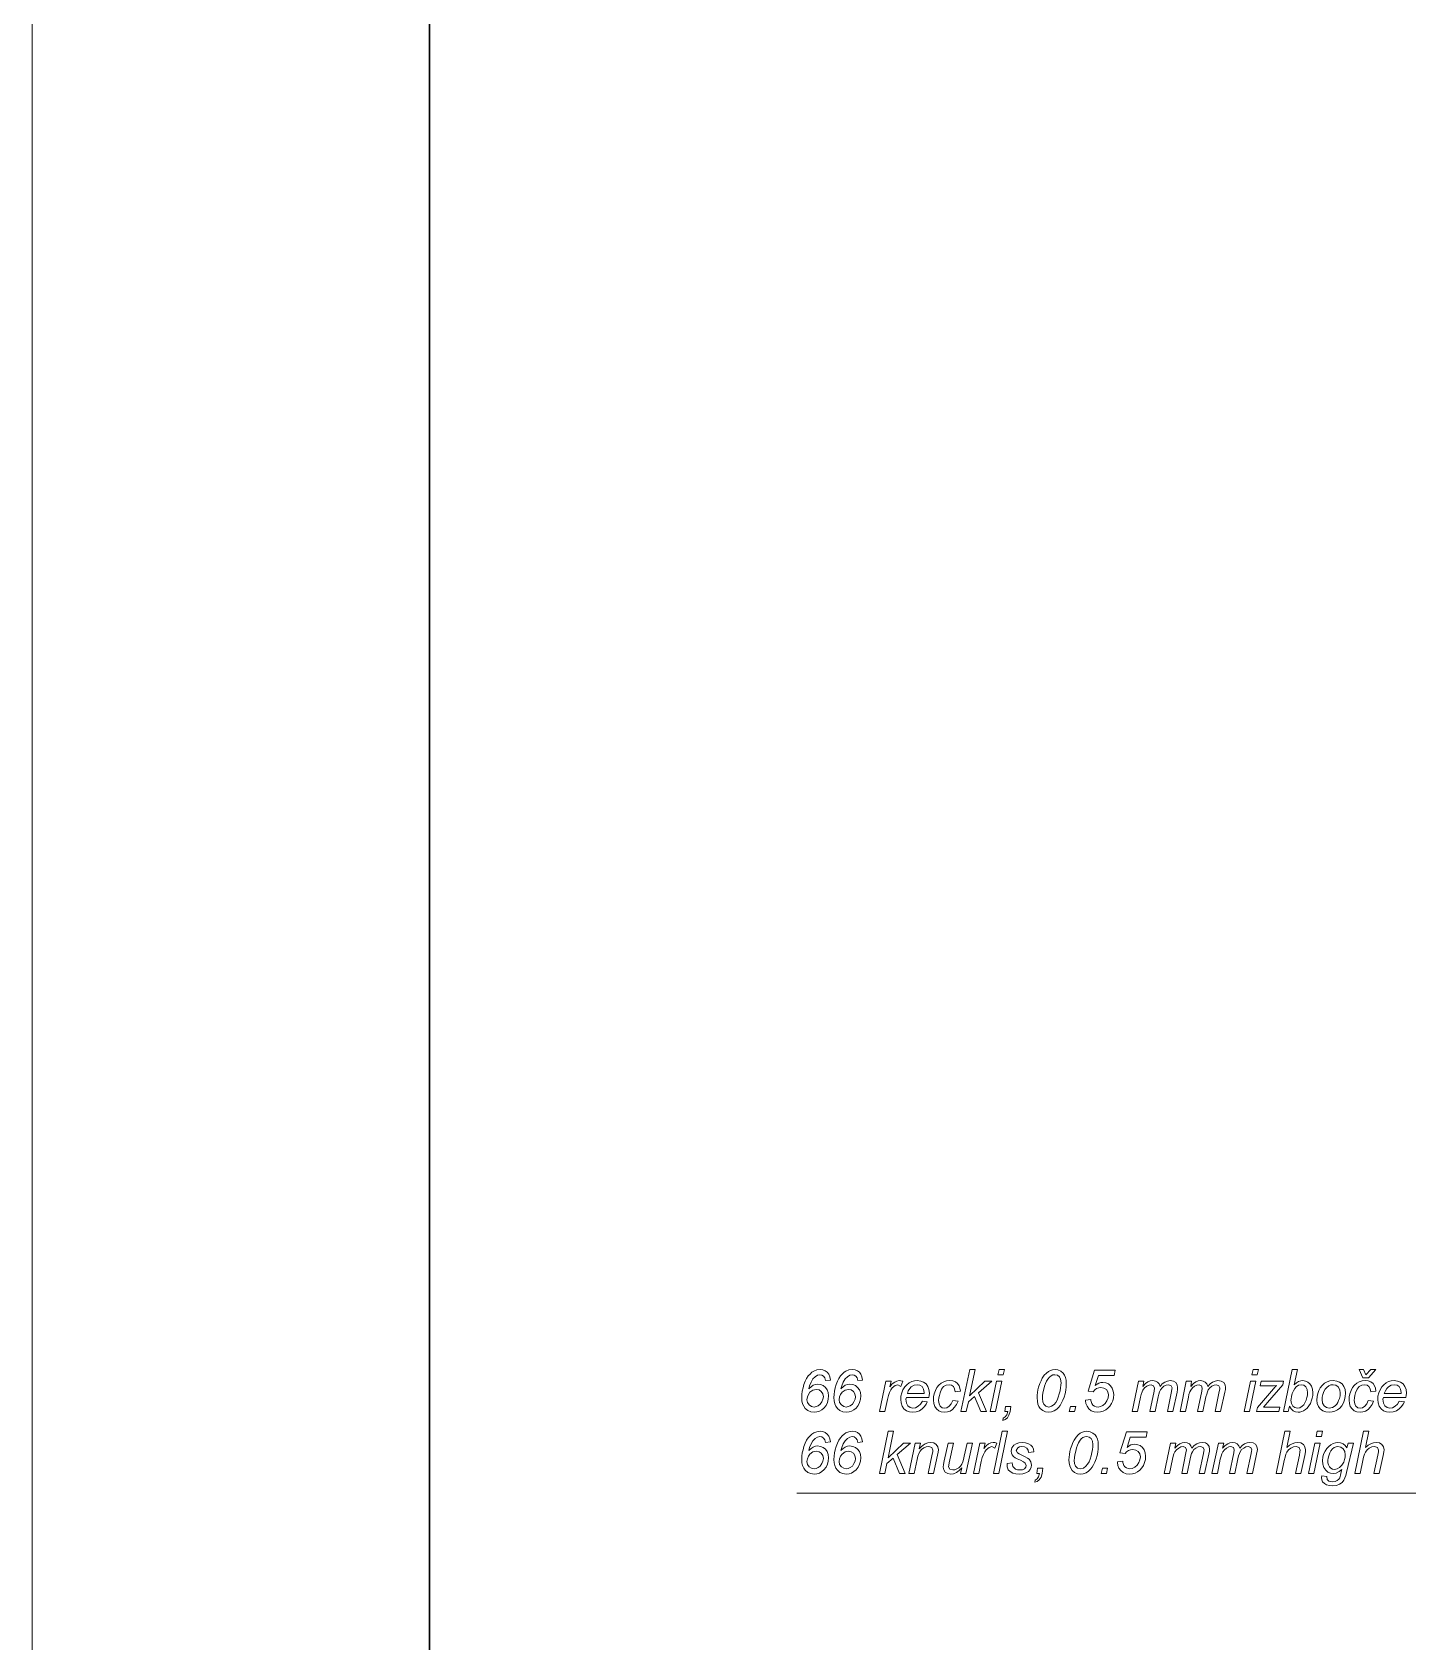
# Model space of a CAD drawing. Extents: x 0 to 420, y 0 to 594.
# Drawn here: x 0 to 98, y 87.9 to 202.5 of the extents above; entities that cross this region are included whole.
import ezdxf

# ---------------------------------------------------------------- set-up
doc = ezdxf.new("R2010")
doc.units = 0

msp = doc.modelspace()

# ---------------------------------------------------------------- linework, layer by layer
at = {"lineweight": 13}
msp.add_line((0, 594), (0, 0), dxfattribs=at)
at = {"color": 3, "lineweight": 30}
msp.add_line((28.29, 586.93), (28.29, 7.07), dxfattribs=at)
at = {"lineweight": 13}
msp.add_lwpolyline([(120.25, 113.39), (109.26, 98.49), (54.47, 98.49)], dxfattribs=at)
for points in [[(55.31, 105.92), (55.47, 106.06), (55.62, 106.17), (55.78, 106.23), (55.93, 106.25), (56.15, 106.22), (56.34, 106.15), (56.5, 106.02), (56.63, 105.85), (56.7, 105.65), (56.72, 105.41), (56.7, 105.17), (56.64, 104.95), (56.54, 104.74), (56.39, 104.55), (56.24, 104.42), (56.07, 104.32), (55.89, 104.27), (55.69, 104.25), (55.45, 104.28), (55.24, 104.37), (55.06, 104.52), (54.95, 104.67), (54.87, 104.85), (54.82, 105.06), (54.81, 105.29), (54.82, 105.52), (54.85, 105.75), (54.9, 105.98), (54.97, 106.22), (55.06, 106.45), (55.16, 106.65), (55.27, 106.83), (55.4, 106.97), (55.53, 107.09), (55.66, 107.18), (55.88, 107.26), (56.12, 107.29), (56.32, 107.27), (56.48, 107.2), (56.63, 107.1), (56.74, 106.95), (56.81, 106.76), (56.85, 106.54), (56.51, 106.5), (56.46, 106.69), (56.37, 106.82), (56.25, 106.89), (56.1, 106.91), (55.93, 106.88), (55.77, 106.78), (55.61, 106.62), (55.48, 106.39), (55.37, 106.14)], [(57.6, 105.92), (57.76, 106.06), (57.91, 106.17), (58.07, 106.23), (58.22, 106.25), (58.44, 106.22), (58.63, 106.15), (58.79, 106.02), (58.92, 105.85), (58.99, 105.65), (59.02, 105.41), (59, 105.17), (58.93, 104.95), (58.83, 104.74), (58.68, 104.55), (58.53, 104.42), (58.36, 104.32), (58.18, 104.27), (57.98, 104.25), (57.74, 104.28), (57.53, 104.37), (57.35, 104.52), (57.24, 104.67), (57.16, 104.85), (57.12, 105.06), (57.1, 105.29), (57.11, 105.52), (57.14, 105.75), (57.19, 105.98), (57.26, 106.22), (57.35, 106.45), (57.45, 106.65), (57.57, 106.83), (57.69, 106.97), (57.82, 107.09), (57.95, 107.18), (58.17, 107.26), (58.41, 107.29), (58.61, 107.27), (58.78, 107.2), (58.92, 107.1), (59.03, 106.95), (59.1, 106.76), (59.14, 106.54), (58.8, 106.5), (58.75, 106.69), (58.66, 106.82), (58.54, 106.89), (58.39, 106.91), (58.23, 106.88), (58.06, 106.78), (57.9, 106.62), (57.77, 106.39), (57.67, 106.14)], [(66.15, 104.29), (66.77, 107.29), (67.15, 107.29), (66.76, 105.41), (67.86, 106.46), (68.36, 106.46), (67.41, 105.64), (67.97, 104.29), (67.56, 104.29), (67.11, 105.38), (66.68, 105), (66.53, 104.29)], [(68.78, 106.91), (68.86, 107.29), (69.24, 107.29), (69.16, 106.91)], [(71.57, 105.28), (71.58, 105.47), (71.6, 105.66), (71.63, 105.85), (71.68, 106.04), (71.76, 106.29), (71.85, 106.49), (71.94, 106.67), (72.08, 106.88), (72.23, 107.03), (72.38, 107.15), (72.52, 107.23), (72.68, 107.27), (72.85, 107.29), (73.06, 107.26), (73.26, 107.18), (73.42, 107.04), (73.52, 106.89), (73.6, 106.73), (73.64, 106.53), (73.65, 106.3), (73.64, 106.06), (73.61, 105.81), (73.56, 105.57), (73.49, 105.32), (73.41, 105.11), (73.32, 104.91), (73.21, 104.74), (73.1, 104.59), (72.97, 104.47), (72.79, 104.34), (72.59, 104.27), (72.38, 104.25), (72.16, 104.28), (71.97, 104.37), (71.8, 104.51), (71.7, 104.66), (71.63, 104.83), (71.59, 105.04)], [(71.95, 105.22), (71.97, 104.99), (72.04, 104.82), (72.19, 104.67), (72.4, 104.62), (72.6, 104.67), (72.78, 104.8), (72.9, 104.95), (73, 105.12), (73.08, 105.32), (73.15, 105.55), (73.21, 105.78), (73.25, 105.99), (73.27, 106.18), (73.28, 106.35), (73.25, 106.61), (73.16, 106.78), (73.02, 106.88), (72.84, 106.91), (72.7, 106.9), (72.57, 106.84), (72.45, 106.75), (72.33, 106.6), (72.25, 106.47), (72.18, 106.3), (72.11, 106.11), (72.05, 105.88), (71.99, 105.63), (71.96, 105.41)], [(75.03, 105.12), (75.41, 105.16), (75.4, 105.08), (75.47, 104.86), (75.55, 104.76), (75.66, 104.68), (75.78, 104.64), (75.91, 104.62), (76.08, 104.65), (76.26, 104.73), (76.42, 104.87), (76.54, 105.06), (76.63, 105.27), (76.65, 105.48), (76.62, 105.69), (76.51, 105.86), (76.33, 105.96), (76.12, 106), (75.96, 105.98), (75.81, 105.93), (75.68, 105.84), (75.57, 105.71), (75.2, 105.75), (75.66, 107.25), (77.14, 107.25), (77.07, 106.87), (75.94, 106.87), (75.71, 106.16), (75.84, 106.25), (75.97, 106.32), (76.11, 106.36), (76.25, 106.37), (76.46, 106.35), (76.65, 106.27), (76.81, 106.14), (76.93, 105.97), (77, 105.76), (77.03, 105.51), (77.01, 105.28), (76.96, 105.07), (76.88, 104.86), (76.76, 104.68), (76.62, 104.53), (76.46, 104.41), (76.28, 104.32), (76.09, 104.27), (75.88, 104.25), (75.64, 104.28), (75.43, 104.36), (75.25, 104.49), (75.13, 104.67), (75.05, 104.87), (75.03, 105.06)], [(86.87, 106.91), (86.95, 107.29), (87.33, 107.29), (87.25, 106.91)], [(89.12, 104.29), (89.75, 107.29), (90.13, 107.29), (89.89, 106.21), (90.05, 106.35), (90.2, 106.43), (90.35, 106.48), (90.5, 106.5), (90.69, 106.47), (90.86, 106.4), (91, 106.27), (91.12, 106.1), (91.18, 105.88), (91.2, 105.62), (91.2, 105.43), (91.17, 105.26), (91.12, 105.1), (91.04, 104.88), (90.93, 104.7), (90.81, 104.55), (90.68, 104.44), (90.55, 104.36), (90.42, 104.3), (90.29, 104.26), (90.17, 104.25), (89.97, 104.28), (89.8, 104.36), (89.66, 104.5), (89.55, 104.69), (89.46, 104.29)], [(95.7, 107.29), (95.17, 106.71), (94.76, 106.71), (94.51, 107.29), (94.83, 107.29), (94.99, 106.91), (95.33, 107.29)], [(55.18, 105.14), (55.22, 104.94), (55.34, 104.77), (55.5, 104.66), (55.69, 104.62), (55.83, 104.65), (55.98, 104.71), (56.12, 104.83), (56.24, 104.99), (56.32, 105.17), (56.35, 105.35), (56.31, 105.57), (56.2, 105.73), (56.04, 105.84), (55.84, 105.87), (55.61, 105.82), (55.39, 105.67), (55.28, 105.52), (55.21, 105.34)], [(57.47, 105.14), (57.51, 104.94), (57.63, 104.77), (57.8, 104.66), (57.98, 104.62), (58.12, 104.65), (58.27, 104.71), (58.42, 104.83), (58.53, 104.99), (58.61, 105.17), (58.64, 105.35), (58.6, 105.57), (58.49, 105.73), (58.33, 105.84), (58.13, 105.87), (57.9, 105.82), (57.68, 105.67), (57.57, 105.52), (57.5, 105.34)], [(60.35, 104.29), (60.81, 106.46), (61.19, 106.46), (61.09, 106.06), (61.26, 106.26), (61.43, 106.39), (61.59, 106.47), (61.75, 106.5), (61.87, 106.49), (62.02, 106.46), (61.87, 106.08), (61.66, 106.21), (61.46, 106.15), (61.26, 105.98), (61.16, 105.84), (61.07, 105.66), (60.98, 105.43), (60.91, 105.15), (60.73, 104.29)], [(63.4, 105.04), (63.75, 105), (63.68, 104.82), (63.56, 104.65), (63.39, 104.49), (63.19, 104.36), (62.97, 104.27), (62.72, 104.25), (62.49, 104.28), (62.27, 104.36), (62.09, 104.49), (61.96, 104.68), (61.88, 104.91), (61.86, 105.16), (61.87, 105.39), (61.93, 105.62), (62.02, 105.84), (62.15, 106.05), (62.29, 106.21), (62.46, 106.34), (62.64, 106.43), (62.83, 106.48), (63.03, 106.5), (63.28, 106.47), (63.49, 106.39), (63.66, 106.26), (63.79, 106.08), (63.87, 105.87), (63.9, 105.61), (63.89, 105.45), (63.87, 105.29), (62.27, 105.29), (62.23, 105.17), (62.27, 104.9), (62.37, 104.7), (62.53, 104.58), (62.72, 104.54), (62.92, 104.57), (63.1, 104.67), (63.27, 104.83)], [(62.33, 105.58), (63.52, 105.58), (63.52, 105.66), (63.49, 105.89), (63.39, 106.07), (63.23, 106.17), (63.04, 106.21), (62.82, 106.17), (62.61, 106.05), (62.5, 105.93), (62.4, 105.77)], [(65.56, 105.08), (65.94, 105.04), (65.83, 104.8), (65.7, 104.6), (65.55, 104.44), (65.37, 104.33), (65.18, 104.27), (64.97, 104.25), (64.75, 104.27), (64.57, 104.35), (64.41, 104.48), (64.29, 104.65), (64.21, 104.86), (64.19, 105.11), (64.2, 105.34), (64.25, 105.57), (64.33, 105.8), (64.44, 106.01), (64.57, 106.18), (64.74, 106.32), (64.92, 106.42), (65.12, 106.48), (65.34, 106.5), (65.56, 106.48), (65.75, 106.41), (65.9, 106.29), (66.01, 106.14), (66.08, 105.96), (66.11, 105.75), (65.73, 105.71), (65.7, 105.92), (65.61, 106.07), (65.47, 106.17), (65.3, 106.21), (65.09, 106.17), (64.91, 106.07), (64.77, 105.89), (64.66, 105.64), (64.61, 105.45), (64.57, 105.27), (64.56, 105.09), (64.59, 104.85), (64.68, 104.68), (64.82, 104.57), (64.98, 104.54), (65.15, 104.57), (65.31, 104.67), (65.46, 104.84)], [(68.23, 104.29), (68.68, 106.46), (69.06, 106.46), (68.61, 104.29)], [(78.35, 104.29), (78.8, 106.46), (79.18, 106.46), (79.1, 106.09), (79.3, 106.29), (79.47, 106.41), (79.63, 106.48), (79.81, 106.5), (80, 106.47), (80.15, 106.39), (80.26, 106.26), (80.33, 106.09), (80.49, 106.27), (80.67, 106.4), (80.85, 106.47), (81.05, 106.5), (81.28, 106.47), (81.45, 106.37), (81.55, 106.21), (81.58, 106), (81.57, 105.87), (81.54, 105.67), (81.23, 104.29), (80.85, 104.29), (81.14, 105.73), (81.17, 105.88), (81.18, 105.98), (81.12, 106.14), (80.94, 106.21), (80.77, 106.18), (80.61, 106.11), (80.47, 105.99), (80.36, 105.84), (80.3, 105.71), (80.24, 105.54), (80.2, 105.34), (79.98, 104.29), (79.6, 104.29), (79.9, 105.76), (79.93, 105.97), (79.87, 106.14), (79.7, 106.21), (79.55, 106.18), (79.38, 106.11), (79.23, 105.98), (79.11, 105.82), (79.05, 105.69), (78.99, 105.52), (78.94, 105.31), (78.73, 104.29)], [(81.75, 104.29), (82.2, 106.46), (82.58, 106.46), (82.51, 106.09), (82.7, 106.29), (82.87, 106.41), (83.04, 106.48), (83.22, 106.5), (83.4, 106.47), (83.55, 106.39), (83.66, 106.26), (83.73, 106.09), (83.9, 106.27), (84.07, 106.4), (84.26, 106.47), (84.45, 106.5), (84.69, 106.47), (84.86, 106.37), (84.96, 106.21), (84.99, 106), (84.98, 105.87), (84.94, 105.67), (84.63, 104.29), (84.25, 104.29), (84.55, 105.73), (84.58, 105.88), (84.59, 105.98), (84.52, 106.14), (84.34, 106.21), (84.18, 106.18), (84.02, 106.11), (83.87, 105.99), (83.76, 105.84), (83.7, 105.71), (83.65, 105.54), (83.6, 105.34), (83.38, 104.29), (83, 104.29), (83.31, 105.76), (83.34, 105.97), (83.27, 106.14), (83.11, 106.21), (82.95, 106.18), (82.79, 106.11), (82.64, 105.98), (82.52, 105.82), (82.45, 105.69), (82.39, 105.52), (82.35, 105.31), (82.13, 104.29)], [(86.32, 104.29), (86.77, 106.46), (87.16, 106.46), (86.7, 104.29)], [(87.2, 104.29), (87.26, 104.58), (88.4, 105.91), (88.51, 106.04), (88.62, 106.15), (88.4, 106.13), (88.25, 106.12), (87.45, 106.12), (87.54, 106.46), (89.12, 106.46), (89.07, 106.21), (87.99, 104.94), (87.87, 104.8), (87.69, 104.6), (87.93, 104.62), (88.08, 104.62), (88.87, 104.62), (88.79, 104.29)], [(89.66, 105.18), (89.64, 105.11), (89.68, 104.87), (89.78, 104.69), (89.92, 104.58), (90.11, 104.54), (90.29, 104.57), (90.46, 104.68), (90.56, 104.78), (90.65, 104.92), (90.73, 105.1), (90.78, 105.29), (90.82, 105.46), (90.83, 105.63), (90.8, 105.87), (90.7, 106.06), (90.56, 106.17), (90.38, 106.21), (90.19, 106.17), (90.02, 106.05), (89.92, 105.93), (89.83, 105.77), (89.75, 105.58), (89.68, 105.36)], [(91.5, 105.11), (91.51, 105.36), (91.56, 105.58), (91.63, 105.79), (91.73, 105.98), (91.87, 106.16), (92.03, 106.31), (92.22, 106.41), (92.43, 106.48), (92.67, 106.5), (92.91, 106.47), (93.12, 106.39), (93.3, 106.26), (93.43, 106.07), (93.51, 105.86), (93.54, 105.6), (93.52, 105.36), (93.47, 105.13), (93.39, 104.91), (93.27, 104.71), (93.13, 104.55), (92.96, 104.42), (92.77, 104.32), (92.58, 104.27), (92.38, 104.25), (92.14, 104.27), (91.92, 104.36), (91.74, 104.49), (91.61, 104.66), (91.52, 104.87)], [(91.87, 105.15), (91.91, 104.89), (92.02, 104.7), (92.18, 104.58), (92.38, 104.54), (92.61, 104.59), (92.72, 104.65), (92.82, 104.73), (92.91, 104.83), (92.99, 104.95), (93.05, 105.08), (93.1, 105.22), (93.15, 105.41), (93.16, 105.6), (93.13, 105.85), (93.02, 106.05), (92.85, 106.17), (92.65, 106.21), (92.49, 106.19), (92.34, 106.13), (92.21, 106.02), (92.09, 105.89), (91.99, 105.72), (91.92, 105.52), (91.88, 105.33)], [(95.16, 105.08), (95.54, 105.04), (95.43, 104.8), (95.3, 104.6), (95.15, 104.44), (94.97, 104.33), (94.78, 104.27), (94.57, 104.25), (94.35, 104.27), (94.16, 104.35), (94.01, 104.48), (93.88, 104.65), (93.81, 104.86), (93.79, 105.11), (93.8, 105.34), (93.85, 105.57), (93.93, 105.8), (94.04, 106.01), (94.17, 106.18), (94.34, 106.32), (94.52, 106.42), (94.72, 106.48), (94.94, 106.5), (95.16, 106.48), (95.35, 106.41), (95.5, 106.29), (95.61, 106.14), (95.68, 105.96), (95.7, 105.75), (95.33, 105.71), (95.3, 105.92), (95.21, 106.07), (95.07, 106.17), (94.9, 106.21), (94.69, 106.17), (94.51, 106.07), (94.37, 105.89), (94.26, 105.64), (94.2, 105.45), (94.17, 105.27), (94.16, 105.09), (94.19, 104.85), (94.28, 104.68), (94.42, 104.57), (94.58, 104.54), (94.75, 104.57), (94.91, 104.67), (95.05, 104.84)], [(97.37, 105.04), (97.73, 105), (97.65, 104.82), (97.53, 104.65), (97.37, 104.49), (97.17, 104.36), (96.94, 104.27), (96.69, 104.25), (96.46, 104.28), (96.25, 104.36), (96.07, 104.49), (95.94, 104.68), (95.86, 104.91), (95.83, 105.16), (95.85, 105.39), (95.9, 105.62), (96, 105.84), (96.12, 106.05), (96.26, 106.21), (96.43, 106.34), (96.61, 106.43), (96.8, 106.48), (97.01, 106.5), (97.25, 106.47), (97.46, 106.39), (97.64, 106.26), (97.77, 106.08), (97.85, 105.87), (97.87, 105.61), (97.86, 105.45), (97.84, 105.29), (96.25, 105.29), (96.2, 105.17), (96.24, 104.9), (96.35, 104.7), (96.51, 104.58), (96.7, 104.54), (96.89, 104.57), (97.08, 104.67), (97.25, 104.83)], [(96.3, 105.58), (97.49, 105.58), (97.5, 105.66), (97.46, 105.89), (97.36, 106.07), (97.21, 106.17), (97.01, 106.21), (96.79, 106.17), (96.59, 106.05), (96.47, 105.93), (96.38, 105.77)], [(69.28, 104.29), (69.32, 104.66), (69.7, 104.66), (69.65, 104.29), (69.57, 104.04), (69.46, 103.85), (69.3, 103.72), (69.12, 103.66), (69.16, 103.83), (69.3, 103.91), (69.41, 104.07), (69.48, 104.29)], [(73.86, 104.29), (73.95, 104.66), (74.32, 104.66), (74.24, 104.29)], [(55.31, 101.52), (55.47, 101.66), (55.62, 101.76), (55.78, 101.83), (55.93, 101.85), (56.15, 101.82), (56.34, 101.74), (56.5, 101.62), (56.63, 101.45), (56.7, 101.24), (56.72, 101), (56.7, 100.76), (56.64, 100.54), (56.54, 100.34), (56.39, 100.15), (56.24, 100.02), (56.07, 99.92), (55.89, 99.86), (55.69, 99.85), (55.45, 99.88), (55.24, 99.97), (55.06, 100.12), (54.95, 100.27), (54.87, 100.45), (54.82, 100.65), (54.81, 100.89), (54.82, 101.12), (54.85, 101.35), (54.9, 101.58), (54.97, 101.82), (55.06, 102.05), (55.16, 102.25), (55.27, 102.42), (55.4, 102.57), (55.53, 102.69), (55.66, 102.78), (55.88, 102.86), (56.12, 102.89), (56.32, 102.87), (56.48, 102.8), (56.63, 102.69), (56.74, 102.54), (56.81, 102.36), (56.85, 102.14), (56.51, 102.1), (56.46, 102.29), (56.37, 102.41), (56.25, 102.49), (56.1, 102.51), (55.93, 102.48), (55.77, 102.38), (55.61, 102.21), (55.48, 101.99), (55.37, 101.74)], [(57.6, 101.52), (57.76, 101.66), (57.91, 101.76), (58.07, 101.83), (58.22, 101.85), (58.44, 101.82), (58.63, 101.74), (58.79, 101.62), (58.92, 101.45), (58.99, 101.24), (59.02, 101), (59, 100.76), (58.93, 100.54), (58.83, 100.34), (58.68, 100.15), (58.53, 100.02), (58.36, 99.92), (58.18, 99.86), (57.98, 99.85), (57.74, 99.88), (57.53, 99.97), (57.35, 100.12), (57.24, 100.27), (57.16, 100.45), (57.12, 100.65), (57.1, 100.89), (57.11, 101.12), (57.14, 101.35), (57.19, 101.58), (57.26, 101.82), (57.35, 102.05), (57.45, 102.25), (57.57, 102.42), (57.69, 102.57), (57.82, 102.69), (57.95, 102.78), (58.17, 102.86), (58.41, 102.89), (58.61, 102.87), (58.78, 102.8), (58.92, 102.69), (59.03, 102.54), (59.1, 102.36), (59.14, 102.14), (58.8, 102.1), (58.75, 102.29), (58.66, 102.41), (58.54, 102.49), (58.39, 102.51), (58.23, 102.48), (58.06, 102.38), (57.9, 102.21), (57.77, 101.99), (57.67, 101.74)], [(60.35, 99.89), (60.97, 102.89), (61.35, 102.89), (60.96, 101.01), (62.06, 102.05), (62.56, 102.05), (61.61, 101.24), (62.17, 99.89), (61.77, 99.89), (61.32, 100.98), (60.88, 100.6), (60.73, 99.89)], [(62.43, 99.89), (62.88, 102.05), (63.27, 102.05), (63.18, 101.65), (63.32, 101.79), (63.46, 101.91), (63.59, 101.99), (63.78, 102.07), (63.98, 102.1), (64.21, 102.06), (64.39, 101.95), (64.5, 101.78), (64.54, 101.57), (64.53, 101.41), (64.48, 101.19), (64.19, 99.89), (63.81, 99.89), (64.11, 101.26), (64.14, 101.44), (64.15, 101.56), (64.08, 101.74), (63.86, 101.8), (63.68, 101.78), (63.51, 101.71), (63.35, 101.6), (63.25, 101.48), (63.16, 101.32), (63.08, 101.12), (63.02, 100.89), (62.81, 99.89)], [(66.2, 100.28), (66.01, 100.09), (65.82, 99.95), (65.62, 99.87), (65.43, 99.85), (65.21, 99.88), (65.03, 99.99), (64.92, 100.14), (64.88, 100.33), (64.9, 100.52), (64.96, 100.8), (65.24, 102.05), (65.62, 102.05), (65.31, 100.65), (65.28, 100.49), (65.27, 100.37), (65.35, 100.2), (65.56, 100.14), (65.71, 100.16), (65.86, 100.21), (65.99, 100.3), (66.11, 100.42), (66.2, 100.56), (66.28, 100.72), (66.32, 100.88), (66.38, 101.11), (66.58, 102.05), (66.96, 102.05), (66.5, 99.89), (66.12, 99.89)], [(67.04, 99.89), (67.5, 102.05), (67.88, 102.05), (67.78, 101.66), (67.95, 101.85), (68.12, 101.99), (68.28, 102.07), (68.44, 102.1), (68.56, 102.09), (68.71, 102.05), (68.56, 101.68), (68.35, 101.8), (68.15, 101.75), (67.95, 101.57), (67.85, 101.44), (67.76, 101.25), (67.67, 101.02), (67.6, 100.75), (67.42, 99.89)], [(68.47, 99.89), (69.09, 102.89), (69.47, 102.89), (68.85, 99.89)], [(69.43, 100.6), (69.8, 100.64), (69.81, 100.5), (69.85, 100.38), (70.03, 100.2), (70.17, 100.15), (70.33, 100.14), (70.53, 100.16), (70.68, 100.23), (70.77, 100.33), (70.8, 100.45), (70.73, 100.63), (70.61, 100.72), (70.38, 100.83), (70.15, 100.94), (70.02, 101.01), (69.89, 101.1), (69.79, 101.21), (69.74, 101.33), (69.72, 101.47), (69.77, 101.71), (69.92, 101.91), (70.08, 102.01), (70.27, 102.08), (70.5, 102.1), (70.75, 102.08), (70.96, 102.01), (71.12, 101.91), (71.24, 101.78), (71.32, 101.62), (71.34, 101.43), (70.97, 101.39), (70.93, 101.56), (70.84, 101.69), (70.68, 101.78), (70.48, 101.8), (70.32, 101.78), (70.2, 101.72), (70.09, 101.53), (70.18, 101.35), (70.29, 101.29), (70.48, 101.19), (70.72, 101.07), (70.89, 100.98), (71, 100.9), (71.13, 100.71), (71.18, 100.49), (71.15, 100.34), (71.08, 100.18), (70.95, 100.04), (70.77, 99.94), (70.55, 99.87), (70.29, 99.85), (70.05, 99.87), (69.84, 99.92), (69.65, 100.02), (69.51, 100.16), (69.43, 100.36)], [(73.84, 100.87), (73.85, 101.06), (73.87, 101.25), (73.91, 101.45), (73.96, 101.64), (74.04, 101.88), (74.12, 102.09), (74.21, 102.27), (74.35, 102.47), (74.5, 102.63), (74.65, 102.75), (74.8, 102.83), (74.95, 102.87), (75.12, 102.89), (75.34, 102.86), (75.53, 102.77), (75.7, 102.63), (75.8, 102.49), (75.87, 102.32), (75.91, 102.13), (75.93, 101.9), (75.92, 101.65), (75.89, 101.41), (75.84, 101.16), (75.77, 100.92), (75.69, 100.7), (75.59, 100.51), (75.49, 100.34), (75.37, 100.19), (75.24, 100.06), (75.06, 99.94), (74.86, 99.87), (74.65, 99.85), (74.44, 99.87), (74.24, 99.96), (74.08, 100.11), (73.98, 100.26), (73.9, 100.43), (73.86, 100.64)], [(74.22, 100.82), (74.24, 100.59), (74.31, 100.42), (74.46, 100.27), (74.67, 100.22), (74.87, 100.27), (75.05, 100.4), (75.17, 100.54), (75.27, 100.71), (75.36, 100.91), (75.43, 101.15), (75.48, 101.38), (75.52, 101.59), (75.54, 101.78), (75.55, 101.95), (75.52, 102.2), (75.43, 102.38), (75.29, 102.48), (75.11, 102.51), (74.97, 102.49), (74.84, 102.44), (74.72, 102.35), (74.6, 102.2), (74.52, 102.07), (74.45, 101.9), (74.38, 101.71), (74.32, 101.48), (74.26, 101.22), (74.23, 101)], [(77.3, 100.72), (77.68, 100.76), (77.68, 100.68), (77.75, 100.46), (77.83, 100.36), (77.93, 100.28), (78.05, 100.24), (78.18, 100.22), (78.35, 100.25), (78.53, 100.33), (78.69, 100.47), (78.82, 100.66), (78.9, 100.87), (78.93, 101.08), (78.89, 101.29), (78.78, 101.45), (78.61, 101.56), (78.39, 101.6), (78.23, 101.58), (78.08, 101.53), (77.95, 101.44), (77.85, 101.3), (77.47, 101.35), (77.94, 102.85), (79.41, 102.85), (79.34, 102.47), (78.21, 102.47), (77.99, 101.75), (78.12, 101.85), (78.25, 101.92), (78.38, 101.96), (78.52, 101.97), (78.74, 101.94), (78.92, 101.87), (79.08, 101.74), (79.2, 101.57), (79.28, 101.36), (79.3, 101.11), (79.29, 100.88), (79.23, 100.66), (79.15, 100.46), (79.04, 100.28), (78.9, 100.13), (78.73, 100), (78.55, 99.92), (78.36, 99.86), (78.16, 99.85), (77.91, 99.87), (77.7, 99.96), (77.53, 100.09), (77.4, 100.27), (77.33, 100.46), (77.3, 100.66)], [(80.62, 99.89), (81.07, 102.05), (81.45, 102.05), (81.38, 101.69), (81.57, 101.89), (81.74, 102.01), (81.91, 102.07), (82.09, 102.1), (82.27, 102.07), (82.42, 101.99), (82.53, 101.86), (82.6, 101.69), (82.77, 101.87), (82.94, 101.99), (83.13, 102.07), (83.32, 102.1), (83.56, 102.06), (83.72, 101.97), (83.82, 101.81), (83.86, 101.6), (83.85, 101.47), (83.81, 101.27), (83.5, 99.89), (83.12, 99.89), (83.42, 101.32), (83.45, 101.47), (83.46, 101.57), (83.39, 101.74), (83.21, 101.8), (83.05, 101.78), (82.88, 101.7), (82.74, 101.59), (82.63, 101.44), (82.57, 101.31), (82.52, 101.14), (82.47, 100.93), (82.25, 99.89), (81.87, 99.89), (82.17, 101.35), (82.21, 101.57), (82.14, 101.74), (81.97, 101.8), (81.82, 101.78), (81.66, 101.7), (81.51, 101.58), (81.39, 101.42), (81.32, 101.29), (81.26, 101.11), (81.21, 100.91), (81, 99.89)], [(84.02, 99.89), (84.48, 102.05), (84.86, 102.05), (84.78, 101.69), (84.97, 101.89), (85.15, 102.01), (85.31, 102.07), (85.49, 102.1), (85.68, 102.07), (85.83, 101.99), (85.94, 101.86), (86, 101.69), (86.17, 101.87), (86.35, 101.99), (86.53, 102.07), (86.73, 102.1), (86.96, 102.06), (87.13, 101.97), (87.23, 101.81), (87.26, 101.6), (87.25, 101.47), (87.21, 101.27), (86.91, 99.89), (86.52, 99.89), (86.82, 101.32), (86.85, 101.47), (86.86, 101.57), (86.8, 101.74), (86.61, 101.8), (86.45, 101.78), (86.29, 101.7), (86.14, 101.59), (86.03, 101.44), (85.98, 101.31), (85.92, 101.14), (85.87, 100.93), (85.66, 99.89), (85.27, 99.89), (85.58, 101.35), (85.61, 101.57), (85.55, 101.74), (85.38, 101.8), (85.22, 101.78), (85.06, 101.7), (84.91, 101.58), (84.79, 101.42), (84.72, 101.29), (84.67, 101.11), (84.62, 100.91), (84.41, 99.89)], [(88.6, 99.89), (89.22, 102.89), (89.6, 102.89), (89.36, 101.73), (89.56, 101.9), (89.75, 102.01), (89.93, 102.07), (90.12, 102.1), (90.36, 102.06), (90.54, 101.95), (90.65, 101.79), (90.69, 101.58), (90.68, 101.42), (90.63, 101.16), (90.35, 99.89), (89.97, 99.89), (90.25, 101.2), (90.29, 101.44), (90.3, 101.56), (90.23, 101.74), (90.02, 101.8), (89.83, 101.78), (89.64, 101.7), (89.48, 101.57), (89.36, 101.41), (89.29, 101.26), (89.23, 101.06), (89.17, 100.81), (88.98, 99.89)], [(90.9, 99.89), (91.35, 102.05), (91.73, 102.05), (91.28, 99.89)], [(91.45, 102.51), (91.52, 102.89), (91.91, 102.89), (91.83, 102.51)], [(91.86, 99.72), (92.2, 99.68), (92.23, 99.47), (92.34, 99.35), (92.45, 99.32), (92.59, 99.3), (92.79, 99.32), (92.95, 99.38), (93.07, 99.48), (93.13, 99.59), (93.18, 99.76), (93.24, 100), (93.28, 100.17), (93.08, 100.02), (92.88, 99.92), (92.67, 99.89), (92.46, 99.91), (92.28, 99.99), (92.13, 100.13), (92, 100.31), (91.93, 100.54), (91.91, 100.81), (91.93, 101.05), (91.98, 101.27), (92.08, 101.48), (92.2, 101.67), (92.34, 101.82), (92.49, 101.94), (92.65, 102.03), (92.82, 102.08), (92.99, 102.1), (93.19, 102.07), (93.36, 102), (93.51, 101.88), (93.64, 101.72), (93.72, 102.05), (94.1, 102.05), (93.61, 99.96), (93.56, 99.75), (93.5, 99.57), (93.43, 99.42), (93.29, 99.25), (93.11, 99.12), (92.89, 99.04), (92.64, 99.01), (92.4, 99.03), (92.19, 99.08), (92.03, 99.17), (91.91, 99.29), (91.85, 99.44), (91.82, 99.6)], [(94.19, 99.89), (94.81, 102.89), (95.19, 102.89), (94.95, 101.73), (95.15, 101.9), (95.34, 102.01), (95.52, 102.07), (95.71, 102.1), (95.95, 102.06), (96.13, 101.95), (96.24, 101.79), (96.28, 101.58), (96.26, 101.42), (96.22, 101.16), (95.94, 99.89), (95.56, 99.89), (95.84, 101.2), (95.88, 101.44), (95.89, 101.56), (95.82, 101.74), (95.61, 101.8), (95.42, 101.78), (95.23, 101.7), (95.07, 101.57), (94.95, 101.41), (94.88, 101.26), (94.82, 101.06), (94.76, 100.81), (94.57, 99.89)], [(55.18, 100.73), (55.22, 100.53), (55.34, 100.37), (55.5, 100.26), (55.69, 100.22), (55.83, 100.24), (55.98, 100.31), (56.12, 100.42), (56.24, 100.59), (56.32, 100.77), (56.35, 100.95), (56.31, 101.16), (56.2, 101.33), (56.04, 101.44), (55.84, 101.47), (55.61, 101.42), (55.39, 101.26), (55.28, 101.11), (55.21, 100.94)], [(57.47, 100.73), (57.51, 100.53), (57.63, 100.37), (57.8, 100.26), (57.98, 100.22), (58.12, 100.24), (58.27, 100.31), (58.42, 100.42), (58.53, 100.59), (58.61, 100.77), (58.64, 100.95), (58.6, 101.16), (58.49, 101.33), (58.33, 101.44), (58.13, 101.47), (57.9, 101.42), (57.68, 101.26), (57.57, 101.11), (57.5, 100.94)], [(92.28, 100.84), (92.29, 100.64), (92.32, 100.5), (92.4, 100.36), (92.5, 100.26), (92.62, 100.2), (92.75, 100.18), (92.94, 100.21), (93.12, 100.31), (93.28, 100.47), (93.41, 100.7), (93.47, 100.88), (93.51, 101.05), (93.52, 101.21), (93.49, 101.46), (93.37, 101.64), (93.21, 101.76), (93, 101.8), (92.87, 101.79), (92.74, 101.73), (92.62, 101.64), (92.5, 101.51), (92.41, 101.35), (92.34, 101.15), (92.3, 100.97)], [(71.55, 99.89), (71.59, 100.26), (71.97, 100.26), (71.93, 99.89), (71.85, 99.63), (71.73, 99.44), (71.58, 99.32), (71.4, 99.26), (71.43, 99.42), (71.57, 99.51), (71.68, 99.66), (71.75, 99.89)], [(76.13, 99.89), (76.22, 100.26), (76.59, 100.26), (76.51, 99.89)]]:
    msp.add_lwpolyline(points, close=True, dxfattribs=at)

doc.saveas('drawing.dxf')
